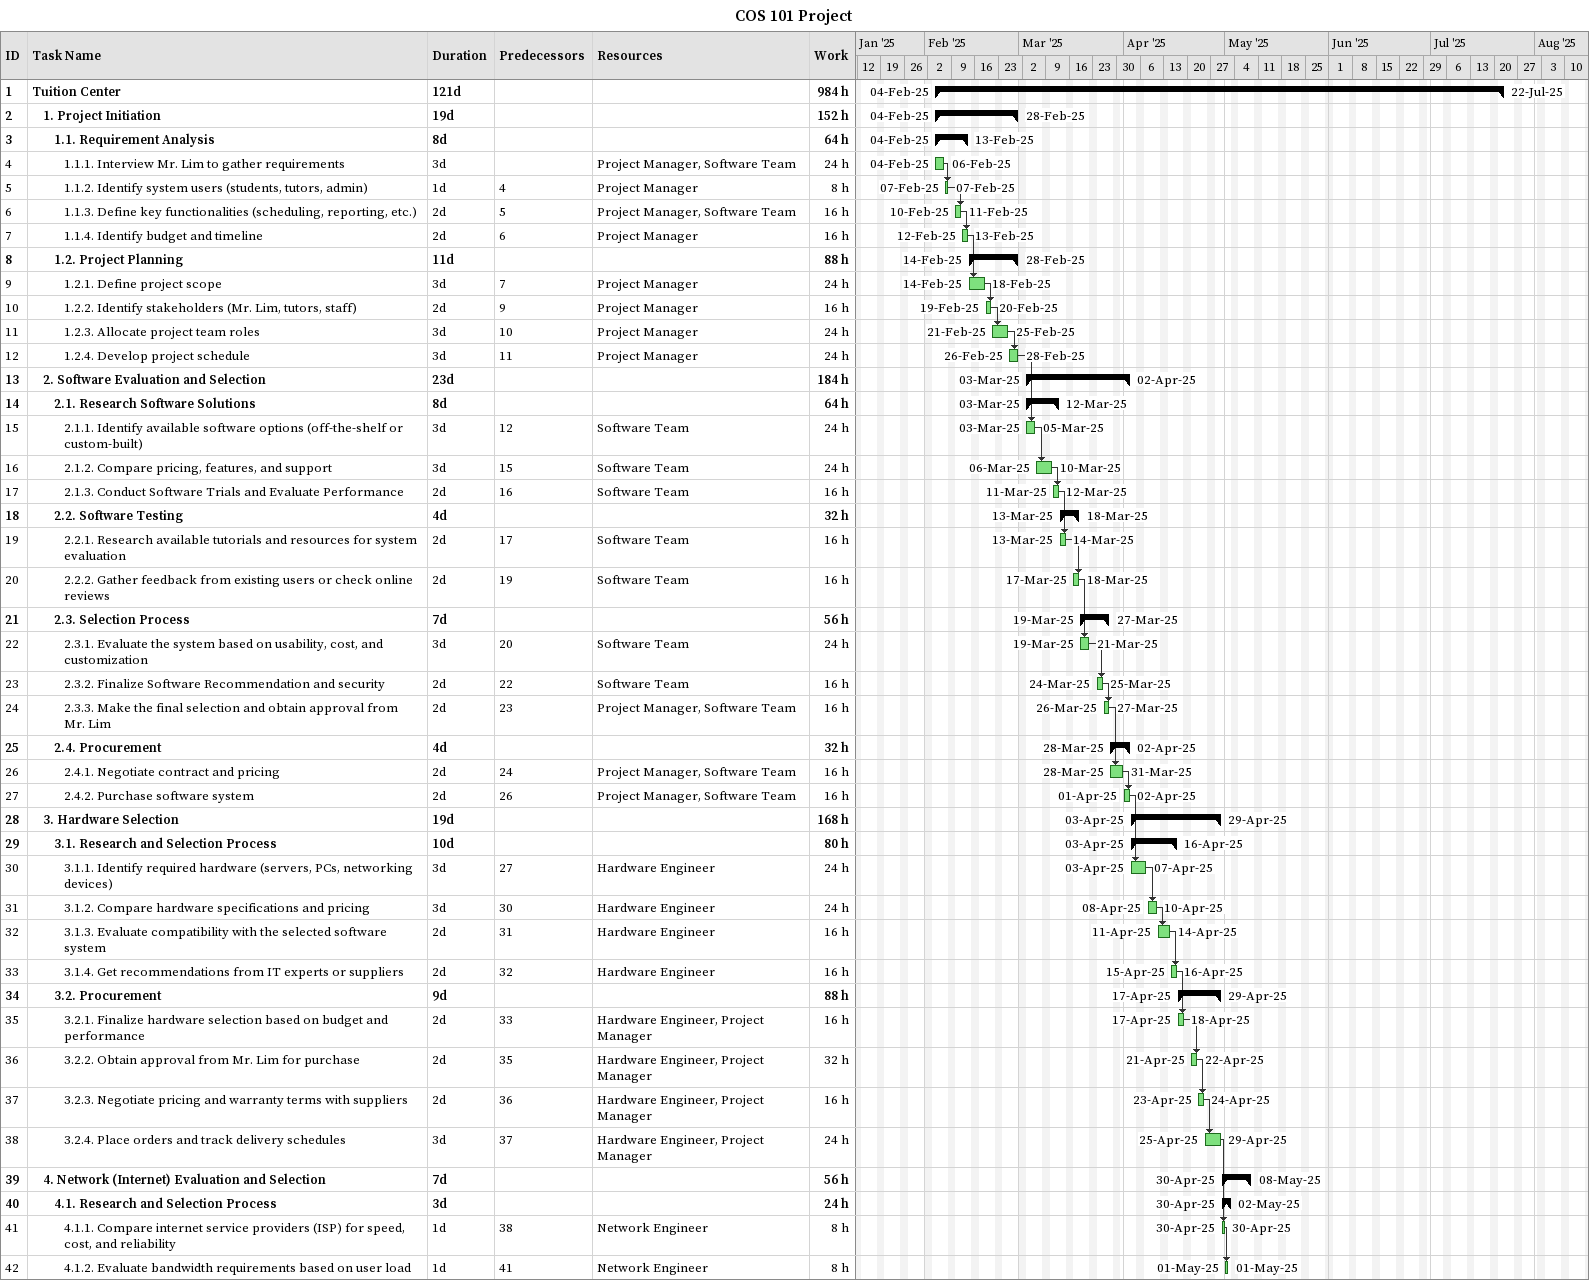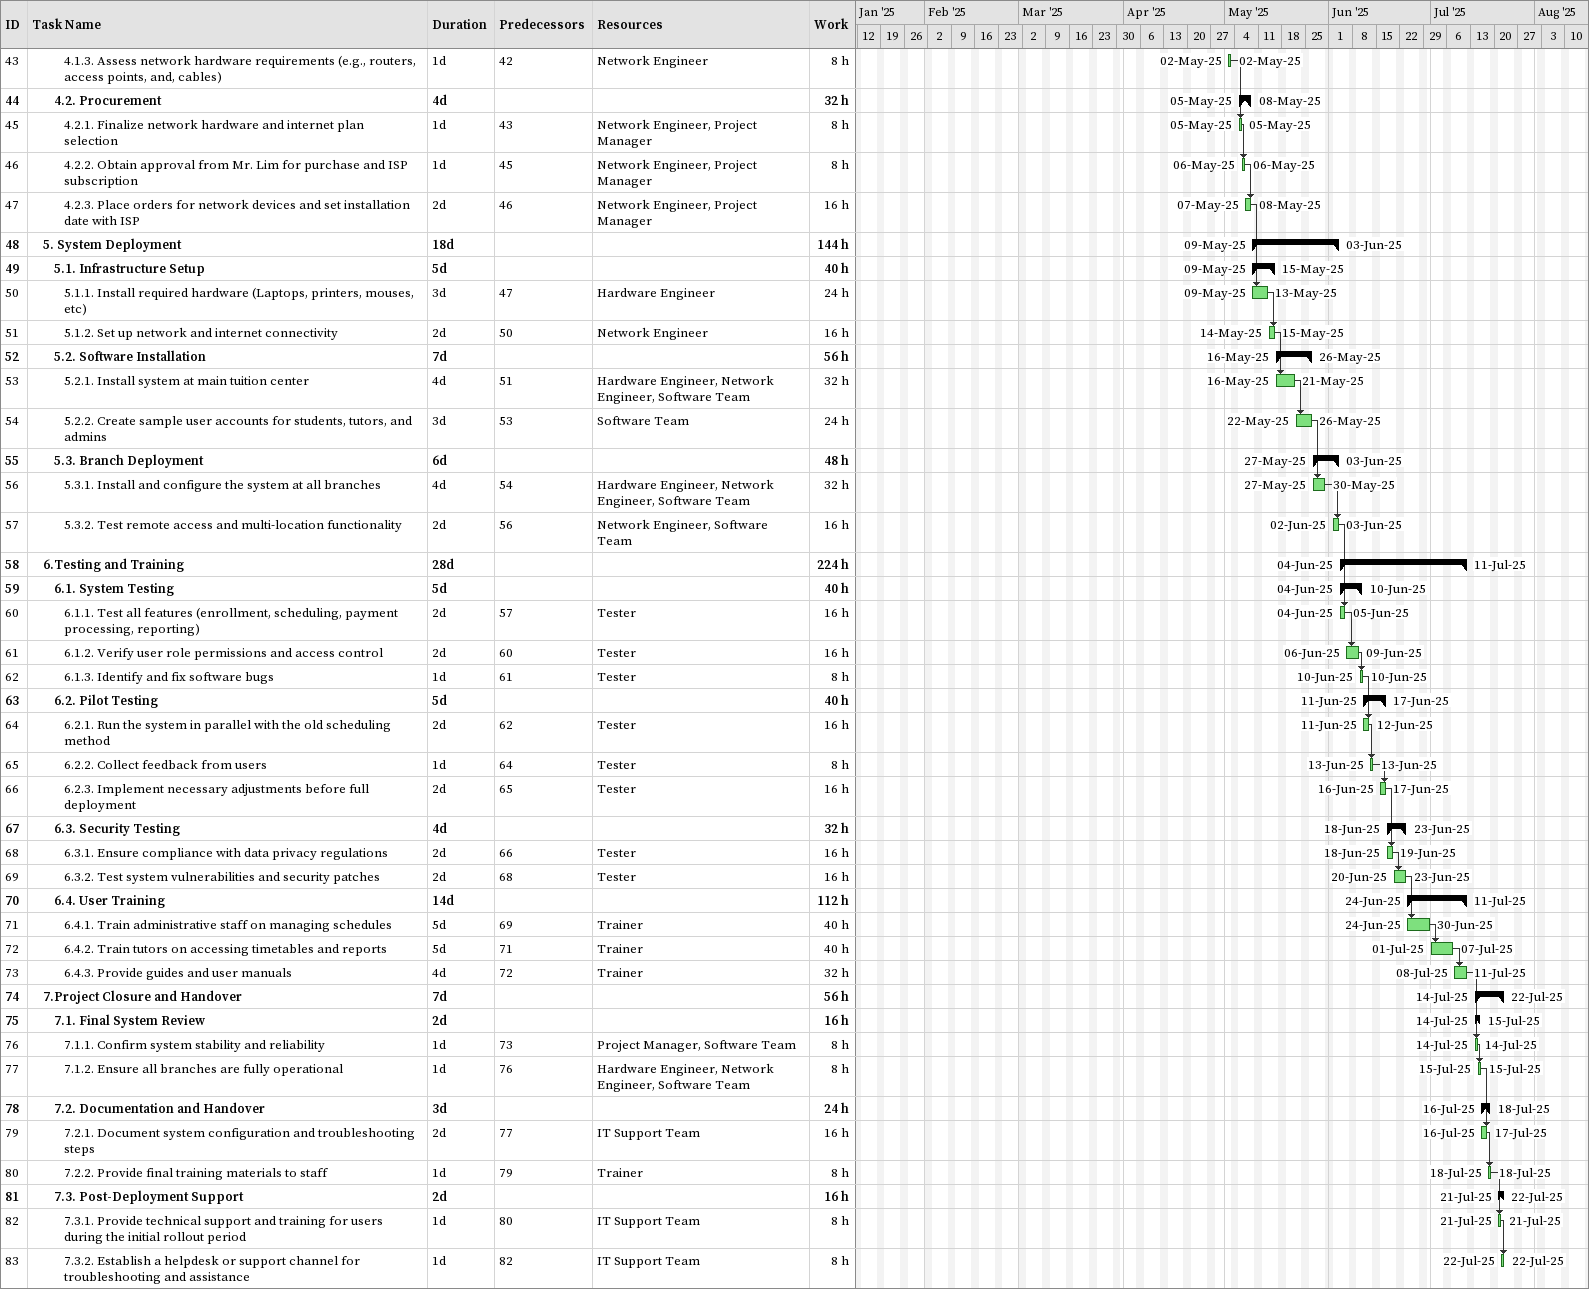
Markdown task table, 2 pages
COS 101 Project

| ID | Level | Task | Duration | Start | Finish | Predecessors | Resources | Work (h) |
|---|---|---|---|---|---|---|---|---|
| 1 | 1 | **Tuition Center** | 121d | 2025-02-04 | 2025-07-22 |  |  | 984 |
| 2 | 2 | **1. Project Initiation** | 19d | 2025-02-04 | 2025-02-28 |  |  | 152 |
| 3 | 3 | **1.1. Requirement Analysis** | 8d | 2025-02-04 | 2025-02-13 |  |  | 64 |
| 4 | 4 | 1.1.1. Interview Mr. Lim to gather requirements | 3d | 2025-02-04 | 2025-02-06 |  | Project Manager, Software Team | 24 |
| 5 | 4 | 1.1.2. Identify system users (students, tutors, admin) | 1d | 2025-02-07 | 2025-02-07 | 4 | Project Manager | 8 |
| 6 | 4 | 1.1.3. Define key functionalities (scheduling, reporting, etc.) | 2d | 2025-02-10 | 2025-02-11 | 5 | Project Manager, Software Team | 16 |
| 7 | 4 | 1.1.4. Identify budget and timeline | 2d | 2025-02-12 | 2025-02-13 | 6 | Project Manager | 16 |
| 8 | 3 | **1.2. Project Planning** | 11d | 2025-02-14 | 2025-02-28 |  |  | 88 |
| 9 | 4 | 1.2.1. Define project scope | 3d | 2025-02-14 | 2025-02-18 | 7 | Project Manager | 24 |
| 10 | 4 | 1.2.2. Identify stakeholders (Mr. Lim, tutors, staff) | 2d | 2025-02-19 | 2025-02-20 | 9 | Project Manager | 16 |
| 11 | 4 | 1.2.3. Allocate project team roles | 3d | 2025-02-21 | 2025-02-25 | 10 | Project Manager | 24 |
| 12 | 4 | 1.2.4. Develop project schedule | 3d | 2025-02-26 | 2025-02-28 | 11 | Project Manager | 24 |
| 13 | 2 | **2. Software Evaluation and Selection** | 23d | 2025-03-03 | 2025-04-02 |  |  | 184 |
| 14 | 3 | **2.1. Research Software Solutions** | 8d | 2025-03-03 | 2025-03-12 |  |  | 64 |
| 15 | 4 | 2.1.1. Identify available software options (off-the-shelf or custom-built) | 3d | 2025-03-03 | 2025-03-05 | 12 | Software Team | 24 |
| 16 | 4 | 2.1.2. Compare pricing, features, and support | 3d | 2025-03-06 | 2025-03-10 | 15 | Software Team | 24 |
| 17 | 4 | 2.1.3. Conduct Software Trials and Evaluate Performance | 2d | 2025-03-11 | 2025-03-12 | 16 | Software Team | 16 |
| 18 | 3 | **2.2. Software Testing** | 4d | 2025-03-13 | 2025-03-18 |  |  | 32 |
| 19 | 4 | 2.2.1. Research available tutorials and resources for system evaluation | 2d | 2025-03-13 | 2025-03-14 | 17 | Software Team | 16 |
| 20 | 4 | 2.2.2. Gather feedback from existing users or check online reviews | 2d | 2025-03-17 | 2025-03-18 | 19 | Software Team | 16 |
| 21 | 3 | **2.3. Selection Process** | 7d | 2025-03-19 | 2025-03-27 |  |  | 56 |
| 22 | 4 | 2.3.1. Evaluate the system based on usability, cost, and customization | 3d | 2025-03-19 | 2025-03-21 | 20 | Software Team | 24 |
| 23 | 4 | 2.3.2. Finalize Software Recommendation and security | 2d | 2025-03-24 | 2025-03-25 | 22 | Software Team | 16 |
| 24 | 4 | 2.3.3. Make the final selection and obtain approval from Mr. Lim | 2d | 2025-03-26 | 2025-03-27 | 23 | Project Manager, Software Team | 16 |
| 25 | 3 | **2.4. Procurement** | 4d | 2025-03-28 | 2025-04-02 |  |  | 32 |
| 26 | 4 | 2.4.1. Negotiate contract and pricing | 2d | 2025-03-28 | 2025-03-31 | 24 | Project Manager, Software Team | 16 |
| 27 | 4 | 2.4.2. Purchase software system | 2d | 2025-04-01 | 2025-04-02 | 26 | Project Manager, Software Team | 16 |
| 28 | 2 | **3. Hardware Selection** | 19d | 2025-04-03 | 2025-04-29 |  |  | 168 |
| 29 | 3 | **3.1. Research and Selection Process** | 10d | 2025-04-03 | 2025-04-16 |  |  | 80 |
| 30 | 4 | 3.1.1. Identify required hardware (servers, PCs, networking devices) | 3d | 2025-04-03 | 2025-04-07 | 27 | Hardware Engineer | 24 |
| 31 | 4 | 3.1.2. Compare hardware specifications and pricing | 3d | 2025-04-08 | 2025-04-10 | 30 | Hardware Engineer | 24 |
| 32 | 4 | 3.1.3. Evaluate compatibility with the selected software system | 2d | 2025-04-11 | 2025-04-14 | 31 | Hardware Engineer | 16 |
| 33 | 4 | 3.1.4. Get recommendations from IT experts or suppliers | 2d | 2025-04-15 | 2025-04-16 | 32 | Hardware Engineer | 16 |
| 34 | 3 | **3.2. Procurement** | 9d | 2025-04-17 | 2025-04-29 |  |  | 88 |
| 35 | 4 | 3.2.1. Finalize hardware selection based on budget and performance | 2d | 2025-04-17 | 2025-04-18 | 33 | Hardware Engineer, Project Manager | 16 |
| 36 | 4 | 3.2.2. Obtain approval from Mr. Lim for purchase | 2d | 2025-04-21 | 2025-04-22 | 35 | Hardware Engineer, Project Manager | 32 |
| 37 | 4 | 3.2.3. Negotiate pricing and warranty terms with suppliers | 2d | 2025-04-23 | 2025-04-24 | 36 | Hardware Engineer, Project Manager | 16 |
| 38 | 4 | 3.2.4. Place orders and track delivery schedules | 3d | 2025-04-25 | 2025-04-29 | 37 | Hardware Engineer, Project Manager | 24 |
| 39 | 2 | **4. Network (Internet) Evaluation and Selection** | 7d | 2025-04-30 | 2025-05-08 |  |  | 56 |
| 40 | 3 | **4.1. Research and Selection Process** | 3d | 2025-04-30 | 2025-05-02 |  |  | 24 |
| 41 | 4 | 4.1.1. Compare internet service providers (ISP) for speed, cost, and reliability | 1d | 2025-04-30 | 2025-04-30 | 38 | Network Engineer | 8 |
| 42 | 4 | 4.1.2. Evaluate bandwidth requirements based on user load | 1d | 2025-05-01 | 2025-05-01 | 41 | Network Engineer | 8 |
| 43 | 4 | 4.1.3. Assess network hardware requirements (e.g., routers, access points, and, cables) | 1d | 2025-05-02 | 2025-05-02 | 42 | Network Engineer | 8 |
| 44 | 3 | **4.2. Procurement** | 4d | 2025-05-05 | 2025-05-08 |  |  | 32 |
| 45 | 4 | 4.2.1. Finalize network hardware and internet plan selection | 1d | 2025-05-05 | 2025-05-05 | 43 | Network Engineer, Project Manager | 8 |
| 46 | 4 | 4.2.2. Obtain approval from Mr. Lim for purchase and ISP subscription | 1d | 2025-05-06 | 2025-05-06 | 45 | Network Engineer, Project Manager | 8 |
| 47 | 4 | 4.2.3. Place orders for network devices and set installation date with ISP | 2d | 2025-05-07 | 2025-05-08 | 46 | Network Engineer, Project Manager | 16 |
| 48 | 2 | **5. System Deployment** | 18d | 2025-05-09 | 2025-06-03 |  |  | 144 |
| 49 | 3 | **5.1. Infrastructure Setup** | 5d | 2025-05-09 | 2025-05-15 |  |  | 40 |
| 50 | 4 | 5.1.1. Install required hardware (Laptops, printers, mouses, etc) | 3d | 2025-05-09 | 2025-05-13 | 47 | Hardware Engineer | 24 |
| 51 | 4 | 5.1.2. Set up network and internet connectivity | 2d | 2025-05-14 | 2025-05-15 | 50 | Network Engineer | 16 |
| 52 | 3 | **5.2. Software Installation** | 7d | 2025-05-16 | 2025-05-26 |  |  | 56 |
| 53 | 4 | 5.2.1. Install system at main tuition center | 4d | 2025-05-16 | 2025-05-21 | 51 | Hardware Engineer, Network Engineer, Software Team | 32 |
| 54 | 4 | 5.2.2. Create sample user accounts for students, tutors, and admins | 3d | 2025-05-22 | 2025-05-26 | 53 | Software Team | 24 |
| 55 | 3 | **5.3. Branch Deployment** | 6d | 2025-05-27 | 2025-06-03 |  |  | 48 |
| 56 | 4 | 5.3.1. Install and configure the system at all branches | 4d | 2025-05-27 | 2025-05-30 | 54 | Hardware Engineer, Network Engineer, Software Team | 32 |
| 57 | 4 | 5.3.2. Test remote access and multi-location functionality | 2d | 2025-06-02 | 2025-06-03 | 56 | Network Engineer, Software Team | 16 |
| 58 | 2 | **6.Testing and Training** | 28d | 2025-06-04 | 2025-07-11 |  |  | 224 |
| 59 | 3 | **6.1. System Testing** | 5d | 2025-06-04 | 2025-06-10 |  |  | 40 |
| 60 | 4 | 6.1.1. Test all features (enrollment, scheduling, payment processing, reporting) | 2d | 2025-06-04 | 2025-06-05 | 57 | Tester | 16 |
| 61 | 4 | 6.1.2. Verify user role permissions and access control | 2d | 2025-06-06 | 2025-06-09 | 60 | Tester | 16 |
| 62 | 4 | 6.1.3. Identify and fix software bugs | 1d | 2025-06-10 | 2025-06-10 | 61 | Tester | 8 |
| 63 | 3 | **6.2. Pilot Testing** | 5d | 2025-06-11 | 2025-06-17 |  |  | 40 |
| 64 | 4 | 6.2.1. Run the system in parallel with the old scheduling method | 2d | 2025-06-11 | 2025-06-12 | 62 | Tester | 16 |
| 65 | 4 | 6.2.2. Collect feedback from users | 1d | 2025-06-13 | 2025-06-13 | 64 | Tester | 8 |
| 66 | 4 | 6.2.3. Implement necessary adjustments before full deployment | 2d | 2025-06-16 | 2025-06-17 | 65 | Tester | 16 |
| 67 | 3 | **6.3. Security Testing** | 4d | 2025-06-18 | 2025-06-23 |  |  | 32 |
| 68 | 4 | 6.3.1. Ensure compliance with data privacy regulations | 2d | 2025-06-18 | 2025-06-19 | 66 | Tester | 16 |
| 69 | 4 | 6.3.2. Test system vulnerabilities and security patches | 2d | 2025-06-20 | 2025-06-23 | 68 | Tester | 16 |
| 70 | 3 | **6.4. User Training** | 14d | 2025-06-24 | 2025-07-11 |  |  | 112 |
| 71 | 4 | 6.4.1. Train administrative staff on managing schedules | 5d | 2025-06-24 | 2025-06-30 | 69 | Trainer | 40 |
| 72 | 4 | 6.4.2. Train tutors on accessing timetables and reports | 5d | 2025-07-01 | 2025-07-07 | 71 | Trainer | 40 |
| 73 | 4 | 6.4.3. Provide guides and user manuals | 4d | 2025-07-08 | 2025-07-11 | 72 | Trainer | 32 |
| 74 | 2 | **7.Project Closure and Handover** | 7d | 2025-07-14 | 2025-07-22 |  |  | 56 |
| 75 | 3 | **7.1. Final System Review** | 2d | 2025-07-14 | 2025-07-15 |  |  | 16 |
| 76 | 4 | 7.1.1. Confirm system stability and reliability | 1d | 2025-07-14 | 2025-07-14 | 73 | Project Manager, Software Team | 8 |
| 77 | 4 | 7.1.2. Ensure all branches are fully operational | 1d | 2025-07-15 | 2025-07-15 | 76 | Hardware Engineer, Network Engineer, Software Team | 8 |
| 78 | 3 | **7.2. Documentation and Handover** | 3d | 2025-07-16 | 2025-07-18 |  |  | 24 |
| 79 | 4 | 7.2.1. Document system configuration and troubleshooting steps | 2d | 2025-07-16 | 2025-07-17 | 77 | IT Support Team | 16 |
| 80 | 4 | 7.2.2. Provide final training materials to staff | 1d | 2025-07-18 | 2025-07-18 | 79 | Trainer | 8 |
| 81 | 3 | **7.3. Post-Deployment Support** | 2d | 2025-07-21 | 2025-07-22 |  |  | 16 |
| 82 | 4 | 7.3.1. Provide technical support and training for users during the initial rollout period | 1d | 2025-07-21 | 2025-07-21 | 80 | IT Support Team | 8 |
| 83 | 4 | 7.3.2. Establish a helpdesk or support channel for troubleshooting and assistance | 1d | 2025-07-22 | 2025-07-22 | 82 | IT Support Team | 8 |
